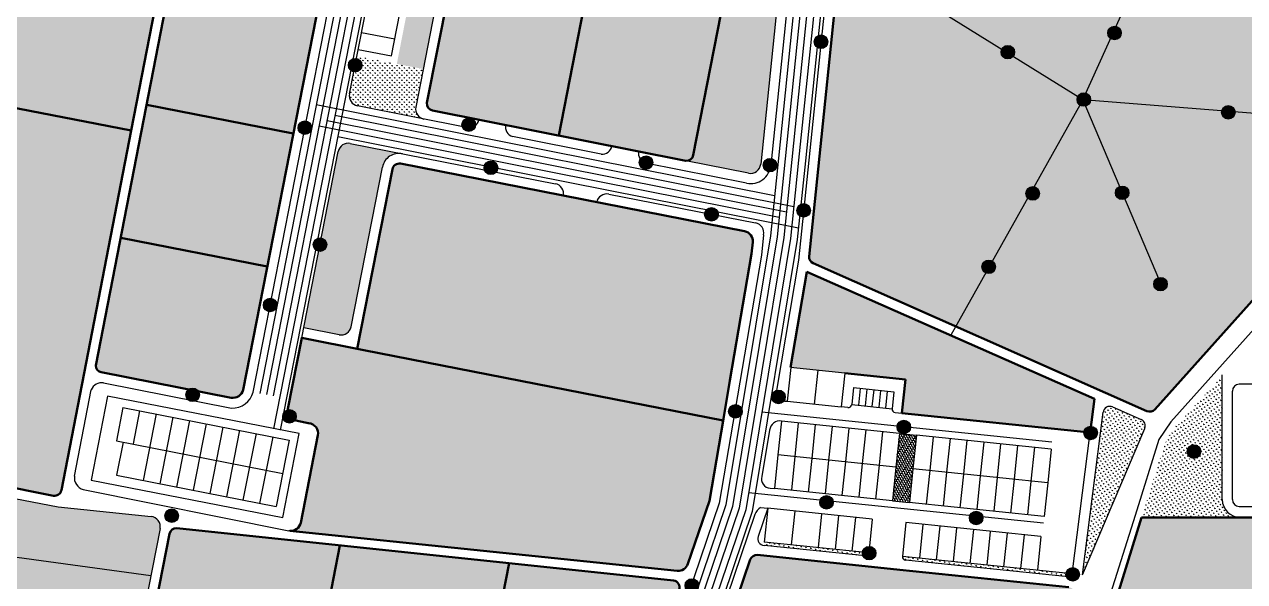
# Model space of a CAD drawing. Header units: millimetres. Extents: x 366 to 1555, y 702 to 1543.
# Drawn here: x 860.7 to 1040.7, y 828.4 to 910.6 of the extents above; entities that cross this region are included whole.
import ezdxf

# ---------------------------------------------------------------- set-up
doc = ezdxf.new("R2010")
doc.units = ezdxf.units.MM
for name, color, linetype in [('4_zona 30', 252, 'Continuous'), ('4L - Parcheggi', 4, 'Continuous'), ('4L - Parco', 3, 'Continuous'), ('4L - Strade', 10, 'Continuous'), ('4L_VIALETTI PEDONALI', 253, 'Continuous')]:
    doc.layers.add(name, color=color, linetype=linetype)
for name, color, linetype, lineweight in [('4L - Lotti', 7, 'Continuous', 50), ('6_ACQUEDOTTO', 152, 'Continuous', 30), ('6_FOGNATURA', 1, 'Continuous', 30), ('6_GAS', 210, 'Continuous', 30), ('6_ILLUMINAZIONE', 2, 'Continuous', 30), ('6_LOTTO RETINO', 254, 'Continuous', 30), ('6_RETE ELETTRICA', 2, 'Continuous', 30), ('6_TELEFONO', 94, 'Continuous', 30)]:
    doc.layers.add(name, color=color, linetype=linetype, lineweight=lineweight)
pattern_1 = [(90, (359.98, 494.63515), (-0.35921024, 0.35921024), [0.09525, -0.6231705]), (45, (359.98, 494.63515), (-0.35921024, 0.35921024), [0.09525, -0.41275]), (135, (359.98, 494.63515), (-0.35921024, -0.35921024), [0.09525, -0.41275])]
pattern_2 = [(259, (-7284.46496, -2478.98495), (0.284069995, -0.421151087), [0.09525, -0.62317049]), (214, (-7284.46496, -2478.98495), (0.284069995, -0.421151087), [0.09525, -0.41275]), (304, (-7284.46496, -2478.98495), (0.421151087, 0.284069995), [0.09525, -0.41275])]

msp = doc.modelspace()

# ---------------------------------------------------------------- hatches: boundary and pattern name
at = {"layer": '4_zona 30', "transparency": 33554559}
h = msp.add_hatch(color=31, dxfattribs=at)
h.dxf.hatch_style = 1
h.paths.add_polyline_path([(1038.48195, 952.21021, 0.076318101), (1038.70347, 951.64506), (1045.04328, 940.72241, 0.288095037), (1046.92708, 939.73234), (1055.47432, 933.4056), (1056.69082, 922.91069, 0.288095037), (1056.61615, 920.78387), (1063.25251, 909.35028, 1.360796982)])
at = {"layer": '4L - Parco', "transparency": 33554483}
h = msp.add_hatch(dxfattribs=at)
h.set_pattern_fill('GRASS', color=256, scale=0.02)
h.set_pattern_definition(pattern_1)
edge = h.paths.add_edge_path()
edge.add_line((842.06109, 872.60663), (845.87165, 892.24003))
edge.add_arc((844.6391, 892.24831), 1.23258, 359.6150499, 443.3235789)
edge.add_line((844.7824, 893.47253), (829.26722, 896.5133))
edge.add_arc((829.74804, 898.96663), 2.5, 168.9113421, 258.9113421, ccw=False)
edge.add_line((827.29471, 899.44745), (828.83333, 907.29809))
edge.add_arc((839.13731, 905.27865), 10.5, 117.4900742, 168.9113421, ccw=False)
edge.add_line((834.29056, 914.59311), (840.82109, 918.45171))
edge.add_arc((837.42499, 925.13875), 7.5, 296.9243221, 348.9113421)
edge.add_line((844.78497, 923.6963), (850.90588, 954.92759))
edge.add_arc((849.92455, 955.11992), 1, 348.9113421, 439.0162615)
edge.add_line((850.11508, 956.1016), (848.73968, 956.36855))
edge.add_arc((851.88343, 972.56629), 16.5, 169.0211036, 259.0162615, ccw=False)
edge.add_line((835.68542, 975.70867), (840.54791, 1000.77328))
edge.add_arc((839.56621, 1000.96373), 1, 349.0211036, 449.3754634)
edge.add_line((839.57711, 1001.96367), (830.9421, 1003.65543))
edge.add_arc((830.74984, 1002.67409), 1, 78.9150747, 170.5244571)
edge.add_line((829.76348, 1002.83872), (826.31764, 982.19302))
edge.add_arc((824.8381, 982.43996), 1.5, 258.9454938, 350.5244571, ccw=False)
edge.add_line((824.55049, 980.96779), (807.43631, 984.31135))
edge.add_arc((807.24457, 983.3299), 1, 78.9454938, 170.5244571)
edge.add_line((806.25821, 983.49453), (804.77566, 974.61185))
edge.add_arc((805.76201, 974.44722), 1, 170.5244571, 258.9727463)
edge.add_line((805.57074, 973.46569), (811.03764, 972.40033))
edge.add_arc((810.75073, 970.92803), 1.5, -9.4755429, 78.9727463, ccw=False)
edge.add_line((812.23026, 970.68109), (809.89689, 956.70074))
edge.add_line((809.89689, 956.70074), (809.166, 952.32419))
edge.add_arc((810.15235, 952.15951), 1, 170.5213744, 258.9113421)
edge.add_line((809.96002, 951.17818), (826.51505, 947.93361))
edge.add_arc((826.03423, 945.48029), 2.5, -11.0886579, 78.9113421, ccw=False)
edge.add_line((828.48755, 944.99947), (826.94893, 937.14882))
edge.add_arc((816.64496, 939.16826), 10.5, 297.4900742, 348.9113421, ccw=False)
edge.add_line((821.49171, 929.85381), (814.96118, 925.9952))
edge.add_arc((818.35728, 919.30816), 7.5, 116.9243221, 168.9113421)
edge.add_line((810.9973, 920.75062), (809.24134, 910.80183))
edge.add_line((809.24134, 910.80183), (806.36274, 894.00356))
edge.add_line((806.36274, 894.00356), (802.54745, 872.35746))
edge.add_line((802.54745, 872.35746), (799.96253, 858.55614))
edge.add_arc((813.59848, 854.75047), 14.15706, 164.4060494, 223.5327388)
edge.add_arc((783.87121, 831.93839), 23.43988, -10.6440658, 33.863673, ccw=False)
edge.add_line((806.90777, 827.60887), (803.43156, 807.61598))
edge.add_arc((804.47815, 807.4576), 1.05851, 171.3950488, 267.3251586)
edge.add_line((804.42875, 806.40025), (815.28019, 805.27704))
edge.add_arc((815.26989, 806.40879), 1.1318, 270.5213119, 352.729629)
edge.add_line((816.39259, 806.26556), (820.00211, 827.00999))
edge.add_arc((821.4799, 826.75285), 1.5, 84.0904528, 170.1293879, ccw=False)
edge.add_line((821.63434, 828.24488), (841.57569, 826.18079))
edge.add_line((841.57569, 826.18079), (861.51704, 824.11669))
edge.add_arc((861.3626, 822.62466), 1.5, -9.8706121, 84.0904528, ccw=False)
edge.add_line((862.8404, 822.36752), (859.09737, 800.85581))
edge.add_arc((861.14511, 814.89338), 14.18615, 261.7004934, 292.1753399)
edge.add_line((866.49956, 801.75654), (870.5848, 804.39942))
edge.add_arc((879.01741, 793.68414), 13.63547, 107.4924721, 128.2017366, ccw=False)
edge.add_line((874.91886, 806.68906), (877.84825, 821.6297))
edge.add_line((877.84825, 821.6297), (880.71426, 836.25321))
edge.add_arc((879.24227, 836.5417), 1.5, 348.9113421, 444.1131652)
edge.add_line((879.39611, 838.03379), (865.6733, 839.44872))
edge.add_line((865.6733, 839.44872), (838.19604, 844.83428))
edge.add_arc((838.48455, 846.30627), 1.5, 169.0162615, 258.9105658, ccw=False)
edge.add_line((837.01203, 846.59207), (842.06109, 872.60663))
h = msp.add_hatch(dxfattribs=at)
h.set_pattern_fill('GRASS', color=256, scale=0.02)
h.set_pattern_definition(pattern_1)
h.paths.add_polyline_path([(1036.55783, 941.39735, 0.474752843), (1031.96687, 942.1307, -0.129809224), (1024.45471, 938.31554), (982.57099, 929.31194, 0.324919696), (981.7864, 928.43651), (976.43741, 876.39075, 0.324919696), (977.02754, 875.37403), (998.05021, 866.07213), (1016.7954, 899.50138), (1062.4891, 895.87979, 0.098934433), (1061.79334, 897.91987)])
h.paths.add_polyline_path([(1061.13232, 891.48811, 0.218947047), (1062.4891, 895.87979), (1016.7954, 899.50138), (998.05021, 866.07213), (1026.2448, 853.59687, 0.324919696), (1027.39412, 853.84394)])
h = msp.add_hatch(dxfattribs=at)
h.set_pattern_fill('GRASS', color=256, scale=0.02)
h.set_pattern_definition(pattern_1)
h.paths.add_polyline_path([(925.19462, 932.97538), (921.29238, 933.74017), (915.62699, 904.79097), (919.52148, 904.02881)])
h = msp.add_hatch(dxfattribs=at)
h.set_pattern_fill('GRASS', color=256, scale=0.02)
h.set_pattern_definition(pattern_1)
h.paths.add_polyline_path([(959.34809, 891.31752, -0.391503995), (958.24717, 890.50913), (967.50599, 888.67113, 0.441886961), (969.2902, 889.98907), (973.48429, 930.79766, -0.006100098), (973.5108, 931.02794, 0.394880544), (972.31095, 932.68972), (966.15786, 933.89396, -0.414251211), (967.34179, 932.1336)])
h = msp.add_hatch(dxfattribs=at)
h.set_pattern_fill('GRASS', color=256, scale=0.02)
h.set_pattern_definition(pattern_1)
h.paths.add_polyline_path([(919.52095, 904.02612), (909.73869, 905.94332), (908.64442, 900.35178, 0.413420971), (909.82442, 898.59241), (918.11555, 896.94651), (919.57275, 896.65724, -0.407232377), (918.41986, 898.40793)])
h = msp.add_hatch(dxfattribs=at)
h.set_pattern_fill('GRASS', color=256, scale=0.02)
h.set_pattern_definition(pattern_1)
h.paths.add_polyline_path([(901.89475, 865.86212), (907.12987, 864.83507, 0.414269574), (908.89064, 866.01852), (913.50636, 889.5697, -0.414269574), (916.44097, 891.54212), (908.745, 893.05195, 0.41435012), (906.98415, 891.8681)])
h = msp.add_hatch(dxfattribs=at)
h.set_pattern_fill('GRASS', color=256, scale=0.02, angle=169)
h.set_pattern_definition([(259, (359.98, 494.63515), (0.28407, -0.42115109), [0.09525, -0.6231705]), (214, (359.98, 494.63515), (0.28407, -0.4211511), [0.09525, -0.41275]), (304, (359.98, 494.63515), (0.4211511, 0.28407), [0.09525, -0.41275])])
h.paths.add_polyline_path([(1037.34495, 858.53692, -0.184743147), (1037.47261, 858.87063), (1030.55746, 851.38025, 0.107844064), (1028.55914, 847.85648), (1025.46452, 837.88837), (1040.00024, 837.88862, -0.392881407), (1037.34495, 840.53692)])
h = msp.add_hatch(dxfattribs=at)
h.set_pattern_fill('GRASS', color=256, scale=0.02, angle=169)
h.set_pattern_definition(pattern_2)
h.paths.add_polyline_path([(1025.9167, 851.02422, 0.409944989), (1025.40104, 852.32994), (1021.17945, 854.19786, 0.501955796), (1019.78281, 853.40957), (1017.1388, 832.6243), (1017.20313, 832.58933), (1017.13148, 832.50665), (1017.1728, 832.4589), (1017.10977, 832.39605), (1016.73079, 829.41679)])
h = msp.add_hatch(dxfattribs=at)
h.set_pattern_fill('GRASS', color=256, scale=0.02, angle=169)
h.set_pattern_definition(pattern_2)
h.paths.add_polyline_path([(969.80579, 834.27403, 0.414213562), (970.25165, 833.7252), (984.67459, 832.23227, 0.414213562), (985.22341, 832.67814)])
h = msp.add_hatch(dxfattribs=at)
h.set_pattern_fill('GRASS', color=256, scale=0.02, angle=169)
h.set_pattern_definition(pattern_2)
h.paths.add_polyline_path([(1014.68939, 829.12542, 0.414213562), (1015.23821, 829.57129), (990.19684, 832.16333, 0.414213562), (990.6427, 831.61451)])
at = {"layer": '4L_VIALETTI PEDONALI', "transparency": 33554687}
h = msp.add_hatch(dxfattribs=at)
h.set_pattern_fill('RTG_1', color=256, scale=0.02, angle=49, pattern_type=2)
h.set_pattern_definition([(49, (-7284.46496, -2478.98495), (0.1869526536, 0.367489735), [0.5, -1.2]), (139, (-7284.38948, -2479.05056), (-0.367489735, 0.1869526536), [0.5, -1.2])])
h.paths.add_polyline_path([(976.10591, 874.14155), (973.69565, 860.0103), (990.63298, 858.25711), (990.11817, 853.28368), (1017.88905, 850.4091), (1018.52065, 855.3743)])
h = msp.add_hatch(dxfattribs=at)
h.set_pattern_fill('PAV_AUTOBLOCCANTE1', color=256, angle=100, pattern_type=2)
h.set_pattern_definition([(100, (-3825.96358, -1413.2394), (-0.1882190358, 0.3475968852), [0.25, -0.75]), (190, (-3825.96358, -1413.2394), (-0.202789894, -0.289613983), [0.25, -0.75]), (145, (-3826.20979, -1413.28281), (-0.188219036, 0.347596885), [0.1768, -0.5303, 0.1768, -0.530313562])])
h.paths.add_polyline_path([(992.24137, 850.04788), (989.75466, 850.30528), (989.23985, 845.33185), (991.72657, 845.07445)])
h.paths.add_polyline_path([(989.23985, 845.33185), (988.72505, 840.35842), (991.21176, 840.10102), (991.72657, 845.07445)])
at = {"layer": '6_ILLUMINAZIONE', "transparency": 33554687}
h = msp.add_hatch(color=256, dxfattribs=at)
h.dxf.hatch_style = 1
h.paths.add_polyline_path([(979.18299, 908.04716, 1), (977.18299, 908.04716, 1)])
h = msp.add_hatch(color=256, dxfattribs=at)
h.dxf.hatch_style = 1
h.paths.add_polyline_path([(1022.47218, 909.33905, 1), (1020.47218, 909.33905, 1)])
h = msp.add_hatch(color=256, dxfattribs=at)
h.dxf.hatch_style = 1
h.paths.add_polyline_path([(1006.73647, 906.51363, 1), (1004.73647, 906.51363, 1)])
h = msp.add_hatch(color=256, dxfattribs=at)
h.dxf.hatch_style = 1
h.paths.add_polyline_path([(910.47519, 904.59688, 1), (908.47519, 904.59688, 1)])
h = msp.add_hatch(color=256, dxfattribs=at)
h.dxf.hatch_style = 1
h.paths.add_polyline_path([(1017.94565, 899.52571, 1), (1015.94565, 899.52571, 1)])
h = msp.add_hatch(color=256, dxfattribs=at)
h.dxf.hatch_style = 1
h.paths.add_polyline_path([(1039.24069, 897.6421, 1), (1037.24069, 897.6421, 1)])
h = msp.add_hatch(color=256, dxfattribs=at)
h.dxf.hatch_style = 1
h.paths.add_polyline_path([(903.06443, 895.36633, 1), (901.06443, 895.36633, 1)])
h = msp.add_hatch(color=256, dxfattribs=at)
h.dxf.hatch_style = 1
h.paths.add_polyline_path([(927.23348, 895.81765, 1), (925.23348, 895.81765, 1)])
h = msp.add_hatch(color=256, dxfattribs=at)
h.dxf.hatch_style = 1
h.paths.add_polyline_path([(953.38207, 890.22165, 1), (951.38207, 890.22165, 1)])
h = msp.add_hatch(color=256, dxfattribs=at)
h.dxf.hatch_style = 1
h.paths.add_polyline_path([(971.65608, 889.85335, 1), (969.65608, 889.85335, 1)])
h = msp.add_hatch(color=256, dxfattribs=at)
h.dxf.hatch_style = 1
h.paths.add_polyline_path([(930.49937, 889.4627, 1), (928.49937, 889.4627, 1)])
h = msp.add_hatch(color=256, dxfattribs=at)
h.dxf.hatch_style = 1
h.paths.add_polyline_path([(1010.40758, 885.68113, 1), (1008.40758, 885.68113, 1)])
h = msp.add_hatch(color=256, dxfattribs=at)
h.dxf.hatch_style = 1
h.paths.add_polyline_path([(1023.5992, 885.77531, 1), (1021.5992, 885.77531, 1)])
h = msp.add_hatch(color=256, dxfattribs=at)
h.dxf.hatch_style = 1
h.paths.add_polyline_path([(963.02034, 882.60012, 1), (961.02034, 882.60012, 1)])
h = msp.add_hatch(color=256, dxfattribs=at)
h.dxf.hatch_style = 1
h.paths.add_polyline_path([(976.62709, 883.17815, 1), (974.62709, 883.17815, 1)])
h = msp.add_hatch(color=256, dxfattribs=at)
h.dxf.hatch_style = 1
h.paths.add_polyline_path([(905.29541, 878.12907, 1), (903.29541, 878.12907, 1)])
h = msp.add_hatch(color=256, dxfattribs=at)
h.dxf.hatch_style = 1
h.paths.add_polyline_path([(1003.906, 874.85033, 1), (1001.906, 874.85033, 1)])
h = msp.add_hatch(color=256, dxfattribs=at)
h.dxf.hatch_style = 1
h.paths.add_polyline_path([(1029.25275, 872.30745, 1), (1027.25275, 872.30745, 1)])
h = msp.add_hatch(color=256, dxfattribs=at)
h.dxf.hatch_style = 1
h.paths.add_polyline_path([(897.9478, 869.2212, 1), (895.9478, 869.2212, 1)])
h = msp.add_hatch(color=256, dxfattribs=at)
h.dxf.hatch_style = 1
h.paths.add_polyline_path([(886.51816, 855.97638, 1), (884.51816, 855.97638, 1)])
h = msp.add_hatch(color=256, dxfattribs=at)
h.dxf.hatch_style = 1
h.paths.add_polyline_path([(972.90987, 855.6763, 1), (970.90987, 855.6763, 1)])
h = msp.add_hatch(color=256, dxfattribs=at)
h.dxf.hatch_style = 1
h.paths.add_polyline_path([(900.7882, 852.8117, 1), (898.7882, 852.8117, 1)])
h = msp.add_hatch(color=256, dxfattribs=at)
h.dxf.hatch_style = 1
h.paths.add_polyline_path([(966.55911, 853.5488, 1), (964.55911, 853.5488, 1)])
h = msp.add_hatch(color=256, dxfattribs=at)
h.dxf.hatch_style = 1
h.paths.add_polyline_path([(991.39667, 851.22958, 1), (989.39667, 851.22958, 1)])
h = msp.add_hatch(color=256, dxfattribs=at)
h.dxf.hatch_style = 1
h.paths.add_polyline_path([(1018.94749, 850.36105, 1), (1016.94749, 850.36105, 1)])
h = msp.add_hatch(color=256, dxfattribs=at)
h.dxf.hatch_style = 1
h.paths.add_polyline_path([(1034.18794, 847.61659, 1), (1032.18794, 847.61659, 1)])
h = msp.add_hatch(color=256, dxfattribs=at)
h.dxf.hatch_style = 1
h.paths.add_polyline_path([(979.98912, 840.13004, 1), (977.98912, 840.13004, 1)])
h = msp.add_hatch(color=256, dxfattribs=at)
h.dxf.hatch_style = 1
h.paths.add_polyline_path([(883.42319, 838.15565, 1), (881.42319, 838.15565, 1)])
h = msp.add_hatch(color=256, dxfattribs=at)
h.dxf.hatch_style = 1
h.paths.add_polyline_path([(1002.0656, 837.82763, 1), (1000.0656, 837.82763, 1)])
h = msp.add_hatch(color=256, dxfattribs=at)
h.dxf.hatch_style = 1
h.paths.add_polyline_path([(986.28185, 832.63009, 1), (984.28185, 832.63009, 1)])
h = msp.add_hatch(color=256, dxfattribs=at)
h.dxf.hatch_style = 1
h.paths.add_polyline_path([(1016.29531, 829.51162, 1), (1014.29531, 829.51162, 1)])
h = msp.add_hatch(color=256, dxfattribs=at)
h.dxf.hatch_style = 1
h.paths.add_polyline_path([(960.13822, 827.86013, 1), (958.13822, 827.86013, 1)])
at = {"layer": '6_LOTTO RETINO', "transparency": 33554559}
h = msp.add_hatch(color=256, dxfattribs=at)
h.dxf.hatch_style = 1
h.paths.add_polyline_path([(886.73943, 947.97465, 0.414220537), (885.94829, 949.14688), (860.42458, 954.10067, 0.414213562), (859.25236, 953.30952), (848.96373, 900.29874), (876.44941, 894.96348)])
h = msp.add_hatch(color=256, dxfattribs=at)
h.dxf.hatch_style = 1
h.paths.add_polyline_path([(967.34179, 932.1336, 0.414251211), (966.15786, 933.89396), (947.98875, 937.4499), (943.7617, 915.86627), (943.76048, 915.86006), (963.40011, 912.00726)])
h.paths.add_polyline_path([(947.98875, 937.4499), (929.81223, 941.00729, 0.413789054), (928.05835, 939.81674), (924.12377, 919.7123), (943.76048, 915.86006)])
h.paths.add_polyline_path([(943.76048, 915.86006), (924.12377, 919.7123), (920.0686, 899.02854, 0.390183256), (920.87246, 897.9285), (939.52364, 894.22599)])
h.paths.add_polyline_path([(963.40011, 912.00726), (943.76048, 915.86006), (939.52364, 894.22599), (958.24717, 890.50913, 0.391503995), (959.34809, 891.31752)])
h = msp.add_hatch(color=256, dxfattribs=at)
h.dxf.hatch_style = 1
h.paths.add_polyline_path([(904.21283, 914.15446), (882.52637, 918.39842), (878.7157, 898.76693), (900.36473, 894.51993)])
h = msp.add_hatch(color=256, dxfattribs=at)
h.dxf.hatch_style = 1
h.paths.add_polyline_path([(876.44941, 894.96348), (848.96373, 900.29874), (838.67473, 847.28614, 0.413673354), (839.46407, 846.11428), (864.97865, 841.11341, 0.414760955), (866.15267, 841.90423)])
h = msp.add_hatch(color=256, dxfattribs=at)
h.dxf.hatch_style = 1
h.paths.add_polyline_path([(900.36473, 894.51993), (878.7157, 898.76693), (877.92205, 894.6783), (874.90535, 879.13321), (896.51817, 874.89332)])
h.paths.add_polyline_path([(896.51817, 874.89332), (874.90535, 879.13321), (871.25352, 860.31524, 0.388611461), (872.03431, 859.31502), (891.1686, 855.55721, 0.420183837), (892.97968, 856.83857)])
h = msp.add_hatch(color=256, dxfattribs=at)
h.dxf.hatch_style = 1
h.paths.add_polyline_path([(967.93183, 876.7721), (968.10818, 878.48797, 0.387715505), (966.90481, 880.11327), (916.1522, 890.07018, 0.414269574), (914.97835, 889.28121), (909.78554, 862.78547), (910.76485, 862.59334), (963.7408, 852.20025), (963.78165, 852.43975), (964.74353, 858.07921)])
h = msp.add_hatch(color=256, dxfattribs=at)
h.dxf.hatch_style = 1
h.paths.add_polyline_path([(963.7408, 852.20025), (910.76485, 862.59334), (901.60667, 864.39004), (901.60667, 864.39004), (899.56094, 853.93671, 0.414079866), (900.74426, 852.17668), (902.7977, 851.77385, -0.414213562), (903.98089, 850.01314), (901.45362, 837.13045, -0.387813084), (899.82783, 835.92712), (956.98914, 830.03335, 0.349248243), (958.55995, 831.04369), (961.72063, 840.35611)])
h = msp.add_hatch(color=256, dxfattribs=at)
h.dxf.hatch_style = 1
h.paths.add_polyline_path([(1074.07521, 837.88921), (1025.46452, 837.88837), (1015.50008, 805.79183), (1074.07521, 805.79183)])
h.paths.add_polyline_path([(1103.21321, 835.66227), (1074.07748, 837.88921), (1074.07521, 837.88921), (1074.07521, 805.79183), (1103.21321, 805.79183)])
h.paths.add_polyline_path([(1133.23106, 837.32187), (1103.5323, 835.63788), (1103.21321, 835.66227), (1103.21321, 805.79183), (1133.23106, 805.79183)])
h.paths.add_polyline_path([(1163.24891, 835.6097, 0.406817536), (1162.76157, 836.10954), (1133.25946, 837.32348), (1133.23106, 837.32187), (1133.23106, 805.79183), (1163.24891, 805.79183)])
h = msp.add_hatch(color=256, dxfattribs=at)
h.dxf.hatch_style = 1
h.paths.add_polyline_path([(957.27826, 827.26744, 0.480880587), (956.43619, 828.58332), (932.19187, 831.13985), (926.39938, 801.58433), (947.0006, 799.41196, 0.350547787), (948.05241, 800.08505)])
h.paths.add_polyline_path([(932.19187, 831.13985), (907.23209, 833.77182), (901.4396, 804.2163), (926.39938, 801.58433)])
h.paths.add_polyline_path([(907.23209, 833.77182), (883.18249, 836.30782, 0.388531424), (882.09629, 835.50566), (876.68997, 807.92051, 0.440370715), (877.56643, 806.73369), (901.4396, 804.2163)])
h = msp.add_hatch(color=256, dxfattribs=at)
h.dxf.hatch_style = 1
h.paths.add_polyline_path([(1014.13539, 821.55722), (1015.16639, 824.86922), (1015.58533, 826.34598, 0.465928746), (1014.72626, 827.61359), (989.81417, 830.19226), (968.80663, 832.36676, 0.350009757), (967.75673, 831.69348), (950.44879, 780.69861), (947.51198, 762.09321, 0.450973572), (948.46706, 760.93782), (950.19739, 760.88122), (953.62739, 760.46322), (969.98639, 758.47922), (981.18239, 757.12322), (986.80739, 756.44022), (989.17439, 756.27622), (991.40839, 756.17422), (992.55739, 756.17422), (993.79939, 756.52222), (994.21339, 756.93622), (994.98639, 758.56522), (1000.60339, 777.19422), (1007.81439, 801.30722)])

# ---------------------------------------------------------------- linework, layer by layer
at = {"layer": '4L - Lotti'}
for p, q in [((886.73943, 947.97465), (876.44953, 894.96413)), ((886.06095, 936.60753), (877.92205, 894.6783)), ((967.34183, 932.13379), (959.34716, 891.31276)), ((920.0686, 899.02854), (924.12377, 919.7123)), ((904.21283, 914.15446), (892.95923, 856.73422)), ((848.96373, 900.29874), (876.44941, 894.96348)), ((878.75723, 898.75879), (900.34574, 894.52366)), ((878.75723, 898.75879), (900.34574, 894.52366)), ((958.24717, 890.50913), (920.87192, 897.9286)), ((866.15267, 841.90423), (876.44954, 894.96415)), ((871.25352, 860.31524), (877.92207, 894.67839)), ((916.15201, 890.07021), (966.90481, 880.11327)), ((874.91068, 879.13217), (896.49918, 874.89704)), ((899.56094, 853.93671), (901.60667, 864.39004)), ((891.1686, 855.55721), (872.03431, 859.31502)), ((964.74353, 858.07921), (963.78165, 852.43975)), ((990.63298, 858.25711), (990.11817, 853.28368)), ((1017.88905, 850.4091), (1018.52065, 855.3743)), ((900.74426, 852.17668), (902.7977, 851.77385)), ((903.98089, 850.01314), (901.45362, 837.13045)), ((839.46407, 846.11428), (864.97865, 841.11341)), ((1025.46452, 837.88837), (1074.07748, 837.88921)), ((907.23209, 833.77182), (901.4396, 804.2163)), ((932.19187, 831.13985), (926.39938, 801.58433))]:
    msp.add_line(p, q, dxfattribs=at)
at = {"layer": '4L - Lotti', "ltscale": 0.5}
for p, q in [((939.52364, 894.22599), (943.7617, 915.86627)), ((874.71694, 878.16233), (874.71486, 878.16274))]:
    msp.add_line(p, q, dxfattribs=at)
at = {"layer": '4L - Lotti'}
msp.add_lwpolyline([(1063.25251, 909.35028, 1.360796982), (1038.48195, 952.21021)], format="xyb", dxfattribs=at)
for points in [[(981.7864, 928.43651), (976.43741, 876.39075)], [(1027.39412, 853.84394), (1061.13232, 891.48811)], [(914.97839, 889.2814), (909.78554, 862.78547)], [(968.10818, 878.48797), (967.93183, 876.7721)], [(967.93183, 876.7721), (964.74353, 858.07921)], [(977.02754, 875.37403), (1026.2448, 853.59687)], [(976.10591, 874.14155), (973.69565, 860.0103)], [(976.10591, 874.14155), (1018.52065, 855.3743)], [(910.76485, 862.59334), (901.60667, 864.39004)], [(963.7408, 852.20025), (910.76485, 862.59334)], [(990.63298, 858.25711), (981.68081, 859.18375)], [(1017.88905, 850.4091), (990.11817, 853.28368)], [(963.78165, 852.43975), (961.72063, 840.35611)], [(961.72063, 840.35611), (958.55995, 831.04369)], [(1025.46452, 837.88837), (1015.50008, 805.79183)], [(882.09629, 835.50566), (876.68997, 807.92051)], [(883.18249, 836.30782), (956.43619, 828.58332)], [(956.98223, 830.03406), (899.82783, 835.92712)], [(967.75673, 831.69348), (950.44879, 780.69861), (947.51198, 762.09321)], [(989.81417, 830.19226), (968.80663, 832.36676)], [(1014.72626, 827.61359), (989.81417, 830.19226)]]:
    msp.add_lwpolyline(points, dxfattribs=at)
at = {"layer": '4L - Lotti', "ltscale": 0.5}
for centre, start, end in [((921.06805, 898.91516), 173.5281789, 258.7877657), ((958.36054, 891.50858), 263.5281789, 348.7877657)]:
    msp.add_arc(centre, 1.00586, start, end, dxfattribs=at)
at = {"layer": '4L - Lotti'}
for centre, radius, start, end in [((915.95969, 889.08888), 1, 78.9003853, 168.9113421), ((966.61604, 878.64132), 1.5, 354.1320484, 78.9003853), ((977.43217, 876.28851), 1, 174.1320484, 246.1320484), ((872.1902, 860.24157), 0.93957, 175.5028736, 260.4496611), ((891.44636, 857.08519), 1.55303, 259.697242, 346.9600071), ((901.03301, 853.64863), 1.5, 168.9270975, 258.9009425), ((1026.64943, 854.51135), 1, 246.1320484, 318.1320484), ((902.50894, 850.3019), 1.5, 348.9009425, 84.4680625), ((865.17099, 842.09474), 1, 258.9105658, 349.0176259), ((899.98168, 837.41921), 1.5, 264.1131652, 348.9009425), ((883.07762, 835.31333), 1, 83.9804914, 168.9113421), ((968.70367, 831.37208), 1, 84.0903231, 161.2525), ((957.13953, 831.52579), 1.5, 263.9804914, 341.2525), ((956.33132, 827.58884), 1, 341.2525, 83.9804914)]:
    msp.add_arc(centre, radius, start, end, dxfattribs=at)
at = {"layer": '4L - Parcheggi'}
for p, q in [((915.31781, 908.41787), (910.41089, 909.37816)), ((973.72332, 860.00744), (973.20852, 855.03401)), ((981.68081, 859.18375), (973.69565, 860.0103)), ((977.70207, 859.59559), (977.18726, 854.62217)), ((981.68081, 859.18375), (981.166, 854.21032)), ((982.96691, 857.03994), (982.70951, 854.55323)), ((982.96691, 857.03994), (988.93503, 856.42218)), ((983.9616, 856.93698), (983.7042, 854.45027)), ((984.95629, 856.83402), (984.69888, 854.3473)), ((985.95097, 856.73106), (985.69357, 854.24434)), ((986.94566, 856.6281), (986.68825, 854.14138)), ((973.20852, 855.03401), (981.166, 854.21032)), ((987.94034, 856.52514), (987.68294, 854.03842)), ((988.93503, 856.42218), (988.67763, 853.93546)), ((875.23455, 854.12387), (874.27202, 849.21739)), ((875.23455, 854.12387), (899.76694, 849.31122)), ((877.68779, 853.6426), (876.72526, 848.73613)), ((880.14103, 853.16134), (878.21597, 843.34838)), ((982.70951, 854.55323), (988.67763, 853.93546)), ((882.59427, 852.68008), (880.66921, 842.86712)), ((885.04751, 852.19881), (883.12245, 842.38585)), ((887.50075, 851.71755), (885.57569, 841.90459)), ((889.95398, 851.23628), (888.02893, 841.42332)), ((972.34766, 852.10709), (971.83286, 847.13366)), ((974.83437, 851.84969), (974.31957, 846.87626)), ((977.32109, 851.59228), (976.80629, 846.61886)), ((979.8078, 851.33488), (979.293, 846.36146)), ((892.40722, 850.75502), (890.48217, 840.94206)), ((894.86046, 850.27375), (892.93541, 840.46079)), ((897.3137, 849.79249), (895.38865, 839.97953)), ((982.29452, 851.07748), (981.77971, 846.10405)), ((984.78123, 850.82008), (984.26643, 845.84665)), ((987.26794, 850.56268), (986.75314, 845.58925)), ((989.75466, 850.30528), (989.23985, 845.33185)), ((992.24137, 850.04788), (991.72657, 845.07445)), ((994.72808, 849.79048), (994.21328, 844.81705)), ((997.2148, 849.53307), (996.69999, 844.55965)), ((874.27202, 849.21739), (898.80441, 844.40474)), ((875.25331, 849.02488), (874.29078, 844.11841)), ((899.76694, 849.31122), (897.84188, 839.49827)), ((999.70151, 849.27567), (999.18671, 844.30225)), ((1002.18822, 849.01827), (1001.67342, 844.04484)), ((1004.67494, 848.76087), (1004.16014, 843.78744)), ((1007.16165, 848.50347), (1006.64685, 843.53004)), ((1009.64837, 848.24607), (1009.13356, 843.27264)), ((1012.13508, 847.98867), (1011.62028, 843.01524)), ((971.83286, 847.13366), (971.31806, 842.16023)), ((974.31957, 846.87626), (973.80477, 841.90283)), ((976.80629, 846.61886), (976.29148, 841.64543)), ((979.293, 846.36146), (978.7782, 841.38803)), ((981.77971, 846.10405), (981.26491, 841.13063)), ((984.26643, 845.84665), (983.75162, 840.87323)), ((874.29078, 844.11841), (897.84188, 839.49827)), ((986.75314, 845.58925), (986.23834, 840.61582)), ((989.23985, 845.33185), (988.72505, 840.35842)), ((991.72657, 845.07445), (991.21176, 840.10102)), ((994.21328, 844.81705), (993.69848, 839.84362)), ((996.69999, 844.55965), (996.18519, 839.58622)), ((999.18671, 844.30225), (998.67191, 839.32882)), ((1001.67342, 844.04484), (1001.15862, 839.07142)), ((1004.16014, 843.78744), (1003.64533, 838.81402)), ((1006.64685, 843.53004), (1006.13205, 838.55661)), ((1009.13356, 843.27264), (1008.61876, 838.29921)), ((1011.62028, 843.01524), (1011.10547, 838.04181)), ((970.32059, 839.24745), (969.80579, 834.27403)), ((974.29933, 838.83561), (973.78453, 833.86218)), ((978.27807, 838.42377), (977.76327, 833.45034)), ((980.76479, 838.16637), (980.24998, 833.19294)), ((983.2515, 837.90897), (982.7367, 832.93554)), ((985.73821, 837.65156), (985.22341, 832.67814)), ((990.71164, 837.13676), (990.19684, 832.16333)), ((993.19836, 836.87936), (992.68355, 831.90593)), ((995.68507, 836.62196), (995.17027, 831.64853)), ((998.17178, 836.36456), (997.65698, 831.39113)), ((1000.6585, 836.10716), (1000.14369, 831.13373)), ((1003.14521, 835.84975), (1002.63041, 830.87633)), ((1005.63192, 835.59235), (1005.11712, 830.61893)), ((1008.11864, 835.33495), (1007.60383, 830.36152)), ((1010.60535, 835.07755), (1010.09055, 830.10412))]:
    msp.add_line(p, q, dxfattribs=at)
for points in [[(909.93075, 906.9247), (914.83766, 905.96441), (920.11925, 932.95246), (915.21234, 933.91275)], [(989.75466, 850.30528), (972.34766, 852.10709)], [(1012.13508, 847.98867), (992.24137, 850.04788)], [(989.23985, 845.33185), (971.83286, 847.13366)], [(1011.62028, 843.01524), (991.72657, 845.07445)], [(988.72505, 840.35842), (971.31806, 842.16023)], [(985.73821, 837.65156), (970.32059, 839.24745)], [(1011.10547, 838.04181), (991.17146, 840.10519)], [(1010.60535, 835.07755), (990.71164, 837.13676)]]:
    msp.add_lwpolyline(points, dxfattribs=at)
at = {"layer": '4L - Strade'}
for p, q in [((894.43732, 856.39307), (911.0631, 941.34806)), ((926.88127, 941.58132), (918.42056, 898.41151)), ((908.64442, 900.35178), (916.46071, 940.29174)), ((926.14256, 895.35304), (909.82442, 898.59241)), ((908.745, 893.05195), (939.01055, 887.1143)), ((945.75091, 891.46053), (932.68025, 894.05523)), ((901.60667, 864.39004), (906.98415, 891.8681)), ((967.21392, 887.19984), (952.29964, 890.16052)), ((967.50599, 888.67113), (958.24717, 890.50913)), ((946.86815, 885.57276), (968.53691, 881.32167)), ((1037.34495, 840.53692), (1037.34495, 858.95354)), ((868.08213, 843.97303), (870.55728, 856.72754)), ((872.37777, 857.74148), (891.25551, 854.03814)), ((1047.84495, 857.53692), (1039.84495, 857.53692)), ((972.85316, 855.07079), (973.20852, 855.03401)), ((1038.84495, 840.53692), (1038.84495, 856.53692)), ((989.12349, 853.38664), (990.11817, 853.28368)), ((1016.73079, 829.41679), (1019.78281, 853.40957)), ((1015.23687, 829.55967), (1017.88905, 850.4091)), ((1016.73079, 829.41679), (1025.9167, 851.02422)), ((838.19604, 844.83428), (865.6733, 839.44872)), ((970.6655, 842.22778), (971.31806, 842.16023)), ((869.38202, 842.02377), (899.70733, 835.93955)), ((969.27218, 839.35597), (970.32059, 839.24745))]:
    msp.add_line(p, q, dxfattribs=at)
for points in [[(973.48429, 930.79766), (969.2902, 889.98907)], [(974.97643, 930.64431), (970.78234, 889.83571)], [(980.44761, 930.08201), (974.87134, 875.82475), (971.64388, 856.90227)], [(908.89064, 866.01852), (913.5064, 889.56989)], [(969.72008, 879.56095), (969.4186, 876.56648)], [(969.41887, 876.5691), (966.22217, 857.82701)], [(907.12987, 864.83507), (901.89475, 865.86212)], [(966.22217, 857.82701), (963.17928, 839.98665)], [(982.16069, 854.10736), (981.166, 854.21032)], [(1021.17945, 854.19786), (1025.40104, 852.32994)], [(970.59965, 850.78001), (969.43274, 843.93849)], [(865.6733, 839.44872), (879.39611, 838.03379)], [(963.17928, 839.98665), (949.21593, 798.84604)], [(970.32059, 839.24745), (968.91026, 835.09216)], [(1039.84495, 839.53692), (1072.20218, 839.53692), (1103.53546, 837.14201), (1113.141, 837.5896)], [(968.43013, 838.34464), (953.01117, 792.91535)], [(880.71426, 836.25321), (874.98224, 807.00619)], [(899.82783, 835.92712), (899.70733, 835.93955)], [(984.67459, 832.23227), (969.789, 833.77309)], [(985.22341, 832.67814), (969.80579, 834.27403)], [(1015.23835, 829.57127), (990.19684, 832.16333)], [(1014.68939, 829.12542), (990.6427, 831.61451)]]:
    msp.add_lwpolyline(points, dxfattribs=at)
for centre, radius, start, end in [((910.11649, 900.0637), 1.5, 168.9270975, 258.7720072), ((919.89282, 898.12297), 1.50027, 168.7719838, 259.8622475), ((926.24161, 896.87924), 1.5294, 266.286686, 348.1624986), ((933.20096, 895.52659), 1.56079, 170.4092591, 250.5111577), ((908.45623, 891.58001), 1.5, 78.9003853, 168.9270975), ((945.86129, 892.98305), 1.52652, 265.8532083, 348.213735), ((915.95969, 889.08888), 2.5, 78.9003853, 168.9113421), ((952.77919, 891.60976), 1.52652, 169.3302795, 251.6908062), ((967.79806, 890.14242), 3, 258.7720072, 354.1320484), ((967.79806, 890.14242), 1.5, 258.7720072, 354.1320484), ((938.72177, 885.64236), 1.5, 348.8990424, 78.9003853), ((946.57937, 884.10082), 1.5, 78.9003853, 168.9003853), ((968.24813, 879.84973), 1.5, 348.9003853, 78.9003853), ((907.41864, 866.30701), 1.5, 258.9003853, 348.9113421), ((872.12748, 856.0496), 1.71029, 81.5848059, 156.6476169), ((973.10591, 856.55264), 1.50325, 166.550951, 260.320637), ((1039.84495, 856.53692), 1, 90, 180), ((891.43541, 857.12204), 3.08915, 266.661494, 346.3507633), ((982.21217, 854.60471), 0.5, 264.0903231, 354.0903231), ((989.17497, 853.88398), 0.5, 174.0903231, 264.0903231), ((1020.77482, 853.28338), 1, 66.1320484, 172.7505609), ((972.09491, 850.62524), 1.50325, 80.320637, 174.0903231), ((1024.99641, 851.41546), 1, 336.9683252, 66.1320484), ((869.83227, 843.73208), 1.76665, 172.1610801, 255.2345792), ((970.73473, 843.57731), 1.35116, 164.4956691, 266.9428239), ((1040.09766, 840.6416), 2.7547, 182.1777026, 267.9734653), ((1039.84495, 840.53692), 1, 180, 270), ((970.16615, 837.75542), 1.83329, 119.1851202, 161.2525), ((879.24227, 836.5417), 1.5, 348.9113421, 84.1131652), ((969.8572, 834.77076), 1, 161.2525, 266.0890785), ((984.72607, 832.72962), 0.5, 264.0903231, 354.0903231), ((990.69418, 832.11185), 0.5, 174.0903231, 264.0903231), ((1014.74087, 829.62277), 0.5, 264.0903231, 354.0903231)]:
    msp.add_arc(centre, radius, start, end, dxfattribs=at)
at = {"layer": '4L_VIALETTI PEDONALI', "transparency": 33554687}
for p, q in [((989.75466, 850.30528), (992.24137, 850.04788)), ((988.72505, 840.35842), (991.17146, 840.10519))]:
    msp.add_line(p, q, dxfattribs=at)
at = {"layer": '6_ACQUEDOTTO'}
for points in [[(1035.04445, 1002.19124), (1032.25568, 968.85441), (1030.86603, 952.24256), (1030.6527, 951.44441), (1027.69257, 947.69981), (1023.46002, 945.69796), (989.35049, 938.36555), (981.6182, 936.70337), (977.76004, 934.46398), (975.955, 930.38452), (973.87415, 910.13777), (971.89469, 890.87759), (970.71165, 879.42791), (964.15254, 839.7428), (957.14455, 819.09495)], [(913.82461, 950.25215), (895.41861, 856.20057)], [(903.75178, 898.78165), (971.325, 885.364)]]:
    msp.add_lwpolyline(points, dxfattribs=at)
at = {"layer": '6_FOGNATURA'}
for points in [[(1035.94681, 1000.9822), (1033.2522, 968.77104), (1031.85512, 952.07042), (1031.5654, 950.98646), (1028.33183, 946.89595), (1023.78314, 944.74457), (989.56065, 937.38788), (981.98321, 935.75899), (978.54305, 933.76222), (976.93357, 930.12473), (974.86891, 910.03554), (972.88945, 890.77535), (971.70323, 879.29486), (965.1258, 839.49894), (958.09149, 818.77355)], [(914.61394, 949.07871), (896.4, 856.00851)], [(904.15646, 895.64273), (972.00044, 882.17131)]]:
    msp.add_lwpolyline(points, dxfattribs=at)
at = {"layer": '6_GAS'}
for points in [[(1036.84916, 999.77316), (1034.24872, 968.68768), (1032.84421, 951.89828), (1032.47811, 950.52851), (1028.97109, 946.09209), (1024.10626, 943.79119), (989.77082, 936.41022), (982.34823, 934.81461), (979.32606, 933.06046), (977.91213, 929.86494), (975.86367, 909.9333), (973.88421, 890.67312), (972.69481, 879.16182), (966.09907, 839.25508), (959.03844, 818.45215)], [(915.40326, 947.90527), (897.38138, 855.81645)], [(905.32937, 896.42935), (973.08878, 882.97473)]]:
    msp.add_lwpolyline(points, dxfattribs=at)
at = {"layer": '6_ILLUMINAZIONE'}
for points in [[(1033.81895, 951.67243), (1052.98727, 919.06773), (1064.32769, 899.52969), (1065.47454, 895.64317), (1063.23477, 889.33903), (1029.76918, 851.99902), (1027.99226, 849.40326), (1024.50948, 838.18486), (996.67865, 750.19092)], [(1033.81895, 951.67243), (1052.98727, 919.06773), (1064.32769, 899.52969), (1065.47454, 895.64317), (1063.23477, 889.33903), (1029.76918, 851.99902), (1027.99226, 849.40326), (1024.50948, 838.18486), (996.67865, 750.19092)], [(1012.23804, 848.98335), (969.45249, 853.41211)], [(1012.23804, 848.98335), (969.45249, 853.41211)], [(1011.00251, 837.04713), (967.49209, 841.55092)], [(1011.00251, 837.04713), (967.49209, 841.55092)]]:
    msp.add_lwpolyline(points, dxfattribs=at)
for centre in [(978.18299, 908.04716), (1021.47218, 909.33905), (1005.73647, 906.51363), (909.47519, 904.59688), (1016.94565, 899.52571), (1038.24069, 897.6421), (902.06443, 895.36633), (926.23348, 895.81765), (952.38207, 890.22165), (970.65608, 889.85335), (929.49937, 889.4627), (1009.40758, 885.68113), (1022.5992, 885.77531), (962.02034, 882.60012), (975.62709, 883.17815), (904.29541, 878.12907), (1002.906, 874.85033), (1028.25275, 872.30745), (896.9478, 869.2212), (885.51816, 855.97638), (971.90987, 855.6763), (899.7882, 852.8117), (965.55911, 853.5488), (990.39667, 851.22958), (1017.94749, 850.36105), (1033.18794, 847.61659), (978.98912, 840.13004), (882.42319, 838.15565), (1001.0656, 837.82763), (985.28185, 832.63009), (1015.29531, 829.51162), (959.13822, 827.86013)]:
    msp.add_circle(centre, 1, dxfattribs=at)
at = {"layer": '6_RETE ELETTRICA'}
for p, q in [((1016.7954, 899.50138), (1028.71506, 925.88545)), ((1016.7954, 899.50138), (992.37784, 914.66349)), ((1016.7954, 899.50138), (997.31328, 864.75792)), ((1065.47454, 895.64317), (1016.7954, 899.50138)), ((1016.7954, 899.50138), (1028.11146, 872.79229))]:
    msp.add_line(p, q, dxfattribs=at)
for points in [[(1037.75151, 998.56412), (1035.24524, 968.60432), (1033.8333, 951.72614), (1033.39081, 950.07056), (1029.61035, 945.28823), (1024.42937, 942.8378), (989.98099, 935.43255), (982.71324, 933.87023), (980.10907, 932.3587), (978.8907, 929.60514), (976.85843, 909.83107), (974.87897, 890.57088), (973.68638, 879.02877), (967.07233, 839.01123), (959.98538, 818.13076)], [(916.19259, 946.73183), (897.45498, 850.98574)], [(906.50228, 897.21598), (974.17711, 883.77815)], [(901.19725, 850.25639), (872.93744, 855.7641), (870.53202, 843.42202), (898.79183, 837.91432), (901.19725, 850.25639)], [(815.32783, 838.09911), (879.3642, 829.36468)]]:
    msp.add_lwpolyline(points, dxfattribs=at)
at = {"layer": '6_TELEFONO'}
for points in [[(1038.65386, 997.35508), (1036.24176, 968.52095), (1034.8224, 951.55399), (1034.30351, 949.61261), (1030.24961, 944.48437), (1024.75249, 941.88442), (990.19115, 934.45489), (983.07825, 932.92585), (980.89207, 931.65693), (979.86927, 929.34535), (977.85319, 909.72883), (975.87373, 890.46864), (974.67796, 878.89573), (968.04559, 838.76737), (960.93232, 817.80936)], [(916.98192, 945.55839), (898.43636, 850.79368)], [(906.90696, 894.07705), (974.85255, 880.58546)]]:
    msp.add_lwpolyline(points, dxfattribs=at)

doc.saveas('drawing.dxf')
